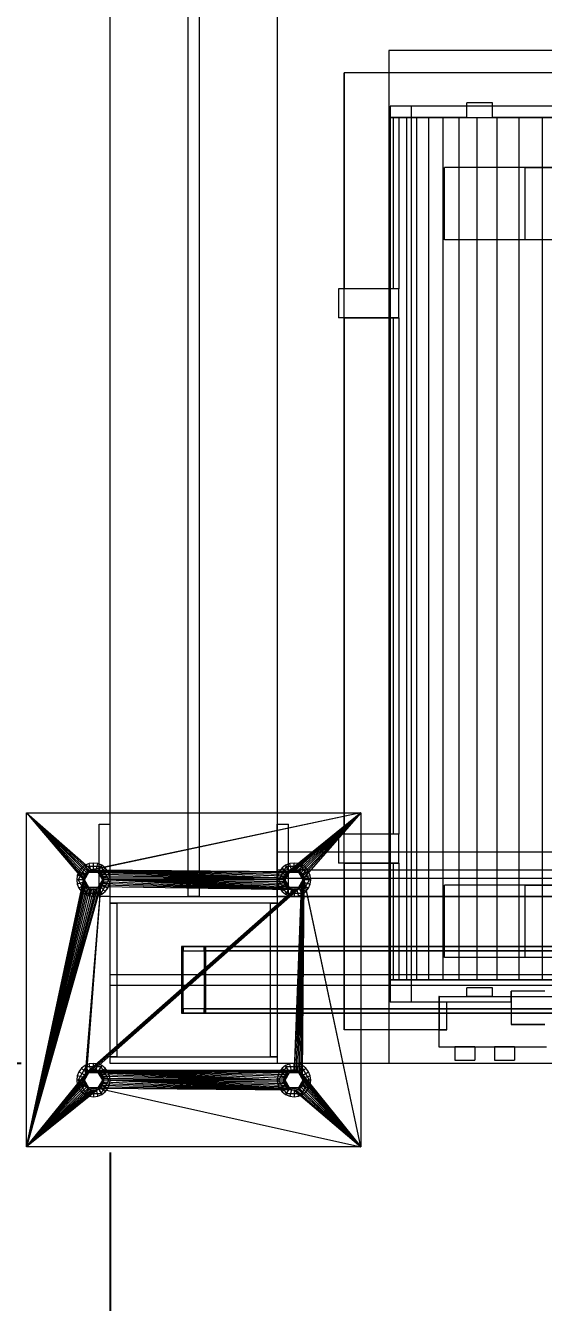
# Model space of a CAD drawing. Header units: millimetres. Extents: x -2500 to 58855, y -53268 to 6837.
# Drawn here: x 24552 to 25017, y -19695 to -18548 of the extents above; entities that cross this region are included whole.
import ezdxf

# ---------------------------------------------------------------- set-up
doc = ezdxf.new("R2010")
doc.units = ezdxf.units.MM
doc.layers.add('COTAS_O', color=1, linetype='Continuous', lineweight=0)
doc.layers.add('superior_briquetadora', color=7, linetype='Continuous', lineweight=0)
doc.dimstyles.new('R19_100', dxfattribs={"dimtxt": 250, "dimasz": 150, "dimexe": 150, "dimexo": 80, "dimgap": 100, "dimtad": 1, "dimtih": 1, "dimtoh": 1, "dimdsep": 46, "dimcen": 0.09, "dimadec": 0, "dimazin": 0, "dimtfac": 1, "dimtdec": 4, "dimtofl": 0, "dimtmove": 0, "dimatfit": 3, "dimfxl": 1, "dimtolj": 1, "dimtzin": 0, "dimarcsym": 0})

# ---------------------------------------------------------------- blocks, each defined once
blk = doc.blocks.new('*D33')
at = {"layer": 'COTAS_O', "color": 0, "lineweight": -2, "transparency": 16777216}
for p, q in [((24628.2, -19560), (24628.2, -20530)), ((26828.2, -19560), (26828.2, -20530)), ((24778.2, -20380), (26678.2, -20380))]:
    blk.add_line(p, q, dxfattribs=at)
at = {"layer": 'COTAS_O', "color": 0, "transparency": 16777216}
for points in [[(24778.2, -20355), (24778.2, -20405), (24628.2, -20380)], [(26678.2, -20355), (26678.2, -20405), (26828.2, -20380)]]:
    blk.add_solid(points, dxfattribs=at)
at = {"layer": 'Defpoints', "color": 0, "transparency": 16777216}
for p in [(24628.2, -19480), (26828.2, -19480), (26828.2, -20380)]:
    blk.add_point(p, dxfattribs=at)
blk = doc.blocks.new('*D34')
at = {"layer": 'COTAS_O', "color": 0, "lineweight": -2, "transparency": 16777216}
for p, q in [((24548.2, -17510), (23778.2, -17510)), ((23928.2, -19330), (23928.2, -17660)), ((24548.2, -19480), (23778.2, -19480))]:
    blk.add_line(p, q, dxfattribs=at)
at = {"layer": 'COTAS_O', "color": 0, "transparency": 16777216}
for points in [[(23903.2, -17660), (23953.2, -17660), (23928.2, -17510)], [(23903.2, -19330), (23953.2, -19330), (23928.2, -19480)]]:
    blk.add_solid(points, dxfattribs=at)
at = {"layer": 'Defpoints', "color": 0, "transparency": 16777216}
for p in [(23928.2, -17510), (24628.2, -17510), (24628.2, -19480)]:
    blk.add_point(p, dxfattribs=at)

msp = doc.modelspace()

# ---------------------------------------------------------------- linework, layer by layer
at = {"layer": 'superior_briquetadora'}
for p, q in [((24628.187, -19330), (24628.187, -17660)), ((24698.187, -19330), (24698.187, -17660)), ((24708.187, -17660), (24708.187, -19330)), ((24778.187, -17660), (24778.187, -19330)), ((24628.187, -19480), (24628.187, -18460)), ((24878.187, -18570), (24878.187, -19480)), ((25858.187, -18570), (24878.187, -18570)), ((25156.722, -18590), (24838.187, -18590)), ((24838.187, -18590), (24838.187, -18784)), ((24838.187, -19450), (24838.187, -18590)), ((25167.796, -18590), (24838.187, -18590)), ((25167.796, -18620), (24879.399, -18620)), ((24879.399, -18620), (24879.399, -19425)), ((24898.187, -18620), (24879.399, -18620)), ((24898.187, -18620), (24898.187, -19425)), ((25038.187, -18620), (24898.187, -18620)), ((24948.187, -18630), (24948.187, -18617)), ((24971.187, -18617), (24948.187, -18617)), ((24971.187, -18630), (24971.187, -18617)), ((24948.187, -18630), (24878.187, -18630)), ((24878.187, -18630), (24879.193, -18630)), ((24878.187, -18630), (24878.187, -18784)), ((24879.193, -18630), (24882.207, -18630)), ((24879.193, -18630), (24879.193, -18784)), ((24882.207, -18630), (24887.217, -18630)), ((24882.207, -18630), (24882.207, -18784)), ((24887.217, -18630), (24894.201, -18630)), ((24887.217, -18630), (24887.217, -18784)), ((24894.201, -18630), (24903.129, -18630)), ((24894.201, -18630), (24894.201, -19405)), ((24903.129, -18630), (24913.963, -18630)), ((24903.129, -18630), (24903.129, -19405)), ((24913.963, -18630), (24926.656, -18630)), ((24913.963, -18630), (24913.963, -19405)), ((24926.656, -18630), (24941.155, -18630)), ((24926.656, -18630), (24926.656, -19405)), ((24941.155, -18630), (24957.396, -18630)), ((24941.155, -18630), (24941.155, -19405)), ((24948.187, -18630), (24971.187, -18630)), ((24957.396, -18630), (24975.311, -18630)), ((24957.396, -18630), (24957.396, -19405)), ((25156.722, -18630), (24971.187, -18630)), ((24975.311, -18630), (24994.822, -18630)), ((24975.311, -18630), (24975.311, -19405)), ((24994.822, -18630), (25015.846, -18630)), ((24994.822, -18630), (24994.822, -19405)), ((25015.846, -18630), (25038.294, -18630)), ((25015.846, -18630), (25015.846, -19405)), ((24928.187, -18740), (24928.187, -18675)), ((25038.187, -18675), (24928.187, -18675)), ((25000.608, -18675), (24928.187, -18675)), ((25000.608, -18675), (25038.187, -18675)), ((25000.608, -18740), (25000.608, -18675)), ((25038.187, -18740), (24928.187, -18740)), ((25000.608, -18740), (24928.187, -18740)), ((25038.187, -18740), (25000.608, -18740)), ((24887.221, -18784), (24833.187, -18784)), ((24833.187, -18784), (24833.187, -18810)), ((24838.187, -18784), (24833.187, -18784)), ((24878.187, -18784), (24838.187, -18784)), ((24838.187, -18810), (24838.187, -18784)), ((24879.193, -18784), (24878.187, -18784)), ((24882.207, -18784), (24879.193, -18784)), ((24887.217, -18784), (24882.207, -18784)), ((24887.221, -18810), (24887.221, -18784)), ((24887.221, -18810), (24833.187, -18810)), ((24838.187, -18810), (24833.187, -18810)), ((24838.187, -18810), (24878.187, -18810)), ((24838.187, -18810), (24838.187, -19274)), ((24878.187, -18810), (24878.187, -19274)), ((24878.187, -18810), (24879.193, -18810)), ((24879.193, -18810), (24879.193, -19274)), ((24879.193, -18810), (24882.207, -18810)), ((24882.207, -18810), (24882.207, -19274)), ((24882.207, -18810), (24887.217, -18810)), ((24887.217, -18810), (24887.217, -19274)), ((24553.187, -19555), (24553.187, -19255)), ((24553.187, -19255), (24604.187, -19315)), ((24553.187, -19255), (24604.36, -19313.244)), ((24553.187, -19255), (24604.872, -19311.556)), ((24553.187, -19255), (24605.703, -19310)), ((24553.187, -19255), (24606.823, -19308.636)), ((24553.187, -19255), (24608.186, -19307.517)), ((24553.187, -19255), (24609.742, -19306.685)), ((24553.187, -19255), (24611.431, -19306.173)), ((24553.187, -19255), (24853.187, -19255)), ((24853.187, -19255), (24611.431, -19306.173)), ((24853.187, -19255), (24613.187, -19306)), ((24853.187, -19255), (24788.186, -19307.517)), ((24853.187, -19255), (24789.742, -19306.685)), ((24853.187, -19255), (24791.431, -19306.173)), ((24853.187, -19255), (24793.187, -19306)), ((24853.187, -19255), (24794.942, -19306.173)), ((24853.187, -19255), (24796.631, -19306.685)), ((24853.187, -19255), (24798.187, -19307.517)), ((24853.187, -19255), (24799.551, -19308.636)), ((24853.187, -19255), (24800.67, -19310)), ((24853.187, -19255), (24801.501, -19311.556)), ((24853.187, -19255), (24802.014, -19313.244)), ((24853.187, -19255), (24853.187, -19555)), ((24618.187, -19330), (24618.187, -19265)), ((24618.187, -19265), (24628.187, -19265)), ((24628.187, -19330), (24628.187, -19265)), ((24778.187, -19330), (24778.187, -19265)), ((24778.187, -19265), (24788.187, -19265)), ((24788.187, -19330), (24788.187, -19265)), ((24887.221, -19274), (24833.187, -19274)), ((24833.187, -19274), (24833.187, -19300)), ((24838.187, -19274), (24833.187, -19274)), ((24878.187, -19274), (24838.187, -19274)), ((24838.187, -19300), (24838.187, -19274)), ((24879.193, -19274), (24878.187, -19274)), ((24882.207, -19274), (24879.193, -19274)), ((24887.217, -19274), (24882.207, -19274)), ((24887.221, -19300), (24887.221, -19274)), ((24778.187, -19330), (24778.187, -19290)), ((24778.187, -19290), (26678.187, -19290)), ((24600.196, -19307.5), (24598.698, -19311.118)), ((24606.262, -19303.006), (24599.337, -19315)), ((24602.58, -19304.393), (24600.196, -19307.5)), ((24605.392, -19310.5), (24600.196, -19307.5)), ((24605.687, -19302.01), (24602.58, -19304.393)), ((24606.823, -19308.636), (24602.58, -19304.393)), ((24605.187, -19315), (24609.187, -19308.072)), ((24605.392, -19310.5), (24606.823, -19308.636)), ((24609.304, -19300.511), (24605.687, -19302.01)), ((24608.687, -19307.206), (24605.687, -19302.01)), ((24606.823, -19308.636), (24605.703, -19310)), ((24606.258, -19311), (24607.53, -19309.343)), ((24620.112, -19303.006), (24606.262, -19303.006)), ((24609.187, -19308.072), (24606.262, -19303.006)), ((24606.823, -19308.636), (24608.687, -19307.206)), ((24608.186, -19307.517), (24606.823, -19308.636)), ((24607.53, -19309.343), (24609.187, -19308.072)), ((24609.742, -19306.685), (24608.186, -19307.517)), ((24608.687, -19307.206), (24610.857, -19306.307)), ((24609.187, -19308.072), (24611.116, -19307.273)), ((24609.187, -19308.072), (24617.187, -19308.072)), ((24613.187, -19300), (24609.304, -19300.511)), ((24610.857, -19306.307), (24609.304, -19300.511)), ((24611.431, -19306.173), (24609.742, -19306.685)), ((24610.857, -19306.307), (24613.187, -19306)), ((24611.116, -19307.273), (24613.187, -19307)), ((24613.187, -19306), (24611.431, -19306.173)), ((24617.069, -19300.511), (24613.187, -19300)), ((24613.187, -19306), (24613.187, -19300)), ((24614.942, -19306.173), (24613.187, -19306)), ((24613.187, -19306), (24784.36, -19313.244)), ((24613.187, -19306), (24784.872, -19311.556)), ((24613.187, -19306), (24785.703, -19310)), ((24613.187, -19306), (24786.823, -19308.636)), ((24613.187, -19306), (24788.186, -19307.517)), ((24613.187, -19306), (24615.516, -19306.307)), ((24613.187, -19307), (24615.257, -19307.273)), ((24616.631, -19306.685), (24614.942, -19306.173)), ((24614.942, -19306.173), (24784.36, -19313.244)), ((24615.257, -19307.273), (24617.187, -19308.072)), ((24615.516, -19306.307), (24617.069, -19300.511)), ((24615.516, -19306.307), (24617.687, -19307.206)), ((24618.187, -19307.517), (24616.631, -19306.685)), ((24616.631, -19306.685), (24784.36, -19313.244)), ((24620.687, -19302.01), (24617.069, -19300.511)), ((24617.187, -19308.072), (24620.112, -19303.006)), ((24617.187, -19308.072), (24618.843, -19309.343)), ((24617.187, -19308.072), (24621.187, -19315)), ((24617.687, -19307.206), (24620.687, -19302.01)), ((24617.687, -19307.206), (24619.551, -19308.636)), ((24619.551, -19308.636), (24618.187, -19307.517)), ((24618.187, -19307.517), (24784.36, -19313.244)), ((24618.843, -19309.343), (24620.115, -19311)), ((24619.551, -19308.636), (24623.793, -19304.393)), ((24620.67, -19310), (24619.551, -19308.636)), ((24619.551, -19308.636), (24784.36, -19313.244)), ((24619.551, -19308.636), (24620.981, -19310.5)), ((24627.037, -19315), (24620.112, -19303.006)), ((24623.793, -19304.393), (24620.687, -19302.01)), ((24620.981, -19310.5), (24626.177, -19307.5)), ((24626.177, -19307.5), (24623.793, -19304.393)), ((24627.675, -19311.118), (24626.177, -19307.5)), ((24778.187, -19314), (24778.187, -19306)), ((24778.187, -19306), (26678.187, -19306)), ((24780.196, -19307.5), (24778.698, -19311.118)), ((24786.262, -19303.006), (24779.337, -19315)), ((24782.58, -19304.393), (24780.196, -19307.5)), ((24785.392, -19310.5), (24780.196, -19307.5)), ((24785.687, -19302.01), (24782.58, -19304.393)), ((24786.823, -19308.636), (24782.58, -19304.393)), ((24785.187, -19315), (24789.187, -19308.072)), ((24785.392, -19310.5), (24786.823, -19308.636)), ((24789.304, -19300.511), (24785.687, -19302.01)), ((24788.687, -19307.206), (24785.687, -19302.01)), ((24786.823, -19308.636), (24785.703, -19310)), ((24786.258, -19311), (24787.53, -19309.343)), ((24800.112, -19303.006), (24786.262, -19303.006)), ((24789.187, -19308.072), (24786.262, -19303.006)), ((24786.823, -19308.636), (24788.687, -19307.206)), ((24788.186, -19307.517), (24786.823, -19308.636)), ((24787.53, -19309.343), (24789.187, -19308.072)), ((24789.742, -19306.685), (24788.186, -19307.517)), ((24788.687, -19307.206), (24790.857, -19306.307)), ((24789.187, -19308.072), (24791.116, -19307.273)), ((24789.187, -19308.072), (24797.187, -19308.072)), ((24793.187, -19300), (24789.304, -19300.511)), ((24790.857, -19306.307), (24789.304, -19300.511)), ((24791.431, -19306.173), (24789.742, -19306.685)), ((24790.857, -19306.307), (24793.187, -19306)), ((24791.116, -19307.273), (24793.187, -19307)), ((24793.187, -19306), (24791.431, -19306.173)), ((24797.069, -19300.511), (24793.187, -19300)), ((24793.187, -19306), (24793.187, -19300)), ((24794.942, -19306.173), (24793.187, -19306)), ((24793.187, -19306), (24795.516, -19306.307)), ((24793.187, -19307), (24795.257, -19307.273)), ((24796.631, -19306.685), (24794.942, -19306.173)), ((24795.257, -19307.273), (24797.187, -19308.072)), ((24795.516, -19306.307), (24797.069, -19300.511)), ((24795.516, -19306.307), (24797.687, -19307.206)), ((24798.187, -19307.517), (24796.631, -19306.685)), ((24800.687, -19302.01), (24797.069, -19300.511)), ((24797.187, -19308.072), (24800.112, -19303.006)), ((24797.187, -19308.072), (24798.843, -19309.343)), ((24797.187, -19308.072), (24801.187, -19315)), ((24797.687, -19307.206), (24800.687, -19302.01)), ((24797.687, -19307.206), (24799.551, -19308.636)), ((24799.551, -19308.636), (24798.187, -19307.517)), ((24798.843, -19309.343), (24800.115, -19311)), ((24799.551, -19308.636), (24803.793, -19304.393)), ((24800.67, -19310), (24799.551, -19308.636)), ((24799.551, -19308.636), (24800.981, -19310.5)), ((24807.037, -19315), (24800.112, -19303.006)), ((24803.793, -19304.393), (24800.687, -19302.01)), ((24800.981, -19310.5), (24806.177, -19307.5)), ((24806.177, -19307.5), (24803.793, -19304.393)), ((24807.675, -19311.118), (24806.177, -19307.5)), ((24887.221, -19300), (24833.187, -19300)), ((24838.187, -19300), (24833.187, -19300)), ((24838.187, -19300), (24878.187, -19300)), ((24838.187, -19300), (24838.187, -19450)), ((24878.187, -19300), (24878.187, -19405)), ((24878.187, -19300), (24879.193, -19300)), ((24879.193, -19300), (24879.193, -19405)), ((24879.193, -19300), (24882.207, -19300)), ((24882.207, -19300), (24882.207, -19405)), ((24882.207, -19300), (24887.217, -19300)), ((24887.217, -19300), (24887.217, -19405)), ((24553.187, -19555), (24604.187, -19315)), ((24604.36, -19316.756), (24553.187, -19555)), ((24604.872, -19318.444), (24553.187, -19555)), ((24605.703, -19320), (24553.187, -19555)), ((24598.698, -19311.118), (24598.187, -19315)), ((24604.187, -19315), (24598.187, -19315)), ((24598.187, -19315), (24598.698, -19318.882)), ((24604.493, -19312.671), (24598.698, -19311.118)), ((24604.493, -19317.329), (24598.698, -19318.882)), ((24598.698, -19318.882), (24600.196, -19322.5)), ((24605.187, -19315), (24599.337, -19315)), ((24599.337, -19315), (24606.262, -19326.994)), ((24605.392, -19319.5), (24600.196, -19322.5)), ((24604.187, -19315), (24604.493, -19312.671)), ((24604.36, -19313.244), (24604.187, -19315)), ((24604.187, -19315), (24604.36, -19316.756)), ((24604.493, -19317.329), (24604.187, -19315)), ((24604.872, -19311.556), (24604.36, -19313.244)), ((24604.36, -19316.756), (24604.872, -19318.444)), ((24604.493, -19312.671), (24605.392, -19310.5)), ((24605.392, -19319.5), (24604.493, -19317.329)), ((24605.703, -19310), (24604.872, -19311.556)), ((24604.872, -19318.444), (24605.703, -19320)), ((24605.187, -19315), (24605.459, -19312.929)), ((24605.459, -19317.071), (24605.187, -19315)), ((24609.187, -19321.928), (24605.187, -19315)), ((24606.823, -19321.364), (24605.392, -19319.5)), ((24605.459, -19312.929), (24606.258, -19311)), ((24606.258, -19319), (24605.459, -19317.071)), ((24605.703, -19320), (24606.823, -19321.364)), ((24607.53, -19320.657), (24606.258, -19319)), ((24609.187, -19321.928), (24607.53, -19320.657)), ((24621.187, -19315), (24617.187, -19321.928)), ((24618.843, -19320.657), (24617.187, -19321.928)), ((24620.115, -19319), (24618.843, -19320.657)), ((24620.981, -19319.5), (24619.551, -19321.364)), ((24619.551, -19321.364), (24620.67, -19320)), ((24620.112, -19326.994), (24627.037, -19315)), ((24620.115, -19311), (24620.914, -19312.929)), ((24620.914, -19317.071), (24620.115, -19319)), ((24621.501, -19311.556), (24620.67, -19310)), ((24620.67, -19310), (24784.36, -19313.244)), ((24620.67, -19320), (24621.501, -19318.444)), ((24793.187, -19324), (24620.67, -19320)), ((24620.914, -19312.929), (24621.187, -19315)), ((24621.187, -19315), (24620.914, -19317.071)), ((24620.981, -19310.5), (24621.88, -19312.671)), ((24621.88, -19317.329), (24620.981, -19319.5)), ((24620.981, -19319.5), (24626.177, -19322.5)), ((24627.037, -19315), (24621.187, -19315)), ((24622.014, -19313.244), (24621.501, -19311.556)), ((24621.501, -19311.556), (24784.36, -19313.244)), ((24621.501, -19318.444), (24622.014, -19316.756)), ((24793.187, -19324), (24621.501, -19318.444)), ((24621.88, -19312.671), (24627.675, -19311.118)), ((24621.88, -19312.671), (24622.187, -19315)), ((24622.187, -19315), (24621.88, -19317.329)), ((24621.88, -19317.329), (24627.675, -19318.882)), ((24622.187, -19315), (24622.014, -19313.244)), ((24622.014, -19313.244), (24784.36, -19313.244)), ((24622.014, -19316.756), (24622.187, -19315)), ((24793.187, -19324), (24622.014, -19316.756)), ((24622.187, -19315), (24784.36, -19313.244)), ((24784.187, -19315), (24622.187, -19315)), ((24784.36, -19316.756), (24622.187, -19315)), ((24784.872, -19318.444), (24622.187, -19315)), ((24785.703, -19320), (24622.187, -19315)), ((24786.823, -19321.364), (24622.187, -19315)), ((24788.186, -19322.483), (24622.187, -19315)), ((24789.742, -19323.315), (24622.187, -19315)), ((24791.431, -19323.827), (24622.187, -19315)), ((24793.187, -19324), (24622.187, -19315)), ((24628.187, -19315), (24622.187, -19315)), ((24626.177, -19322.5), (24627.675, -19318.882)), ((24628.187, -19315), (24627.675, -19311.118)), ((24627.675, -19318.882), (24628.187, -19315)), ((24778.698, -19311.118), (24778.187, -19315)), ((26678.187, -19314), (24778.187, -19314)), ((24784.187, -19315), (24778.187, -19315)), ((24778.187, -19315), (24778.698, -19318.882)), ((24784.493, -19312.671), (24778.698, -19311.118)), ((24784.493, -19317.329), (24778.698, -19318.882)), ((24778.698, -19318.882), (24780.196, -19322.5)), ((24785.187, -19315), (24779.337, -19315)), ((24779.337, -19315), (24786.262, -19326.994)), ((24785.392, -19319.5), (24780.196, -19322.5)), ((24784.187, -19315), (24784.493, -19312.671)), ((24784.36, -19313.244), (24784.187, -19315)), ((24784.187, -19315), (24784.36, -19316.756)), ((24784.493, -19317.329), (24784.187, -19315)), ((24784.872, -19311.556), (24784.36, -19313.244)), ((24784.36, -19316.756), (24784.872, -19318.444)), ((24784.493, -19312.671), (24785.392, -19310.5)), ((24785.392, -19319.5), (24784.493, -19317.329)), ((24785.703, -19310), (24784.872, -19311.556)), ((24784.872, -19318.444), (24785.703, -19320)), ((24785.187, -19315), (24785.459, -19312.929)), ((24785.459, -19317.071), (24785.187, -19315)), ((24789.187, -19321.928), (24785.187, -19315)), ((24786.823, -19321.364), (24785.392, -19319.5)), ((24785.459, -19312.929), (24786.258, -19311)), ((24786.258, -19319), (24785.459, -19317.071)), ((24785.703, -19320), (24786.823, -19321.364)), ((24787.53, -19320.657), (24786.258, -19319)), ((24789.187, -19321.928), (24787.53, -19320.657)), ((24802.187, -19315), (24793.187, -19486)), ((24802.014, -19316.756), (24793.187, -19486)), ((24801.501, -19318.444), (24793.187, -19486)), ((24800.67, -19320), (24793.187, -19486)), ((24802.187, -19315), (24794.942, -19486.173)), ((24796.631, -19486.685), (24802.187, -19315)), ((24801.187, -19315), (24797.187, -19321.928)), ((24798.843, -19320.657), (24797.187, -19321.928)), ((24798.187, -19487.517), (24802.187, -19315)), ((24800.115, -19319), (24798.843, -19320.657)), ((24799.551, -19488.636), (24802.187, -19315)), ((24800.981, -19319.5), (24799.551, -19321.364)), ((24799.551, -19321.364), (24800.67, -19320)), ((24800.112, -19326.994), (24807.037, -19315)), ((24800.115, -19311), (24800.914, -19312.929)), ((24800.914, -19317.071), (24800.115, -19319)), ((24801.501, -19311.556), (24800.67, -19310)), ((24800.67, -19490), (24802.187, -19315)), ((24800.67, -19320), (24801.501, -19318.444)), ((24800.914, -19312.929), (24801.187, -19315)), ((24801.187, -19315), (24800.914, -19317.071)), ((24800.981, -19310.5), (24801.88, -19312.671)), ((24801.88, -19317.329), (24800.981, -19319.5)), ((24800.981, -19319.5), (24806.177, -19322.5)), ((24807.037, -19315), (24801.187, -19315)), ((24802.014, -19313.244), (24801.501, -19311.556)), ((24801.501, -19318.444), (24802.014, -19316.756)), ((24801.88, -19312.671), (24807.675, -19311.118)), ((24801.88, -19312.671), (24802.187, -19315)), ((24802.187, -19315), (24801.88, -19317.329)), ((24801.88, -19317.329), (24807.675, -19318.882)), ((24853.187, -19555), (24802.014, -19313.244)), ((24802.187, -19315), (24802.014, -19313.244)), ((24802.014, -19316.756), (24802.187, -19315)), ((24853.187, -19555), (24802.187, -19315)), ((24808.187, -19315), (24802.187, -19315)), ((24806.177, -19322.5), (24807.675, -19318.882)), ((24808.187, -19315), (24807.675, -19311.118)), ((24807.675, -19318.882), (24808.187, -19315)), ((24928.187, -19385), (24928.187, -19320)), ((25038.187, -19320), (24928.187, -19320)), ((25000.608, -19320), (24928.187, -19320)), ((25000.608, -19320), (25038.187, -19320)), ((25000.608, -19385), (25000.608, -19320)), ((24606.823, -19321.364), (24553.187, -19555)), ((24619.551, -19321.364), (24553.187, -19555)), ((24608.186, -19322.483), (24553.187, -19555)), ((24618.187, -19322.483), (24553.187, -19555)), ((24609.742, -19323.315), (24553.187, -19555)), ((24616.631, -19323.315), (24553.187, -19555)), ((24611.431, -19323.827), (24553.187, -19555)), ((24614.942, -19323.827), (24553.187, -19555)), ((24613.187, -19324), (24553.187, -19555)), ((24600.196, -19322.5), (24602.58, -19325.607)), ((24606.823, -19321.364), (24602.58, -19325.607)), ((24602.58, -19325.607), (24605.687, -19327.99)), ((24608.687, -19322.794), (24605.687, -19327.99)), ((24605.687, -19327.99), (24609.304, -19329.489)), ((24619.551, -19321.364), (24605.703, -19490)), ((24609.187, -19321.928), (24606.262, -19326.994)), ((24606.262, -19326.994), (24620.112, -19326.994)), ((24606.823, -19321.364), (24608.186, -19322.483)), ((24619.551, -19321.364), (24606.823, -19488.636)), ((24799.551, -19321.364), (24606.823, -19488.636)), ((24608.687, -19322.794), (24606.823, -19321.364)), ((24798.187, -19322.483), (24606.823, -19488.636)), ((24796.631, -19323.315), (24606.823, -19488.636)), ((24794.942, -19323.827), (24606.823, -19488.636)), ((24793.187, -19324), (24606.823, -19488.636)), ((24799.551, -19321.364), (24608.186, -19487.517)), ((24608.186, -19322.483), (24609.742, -19323.315)), ((24610.857, -19323.693), (24608.687, -19322.794)), ((24611.116, -19322.727), (24609.187, -19321.928)), ((24617.187, -19321.928), (24609.187, -19321.928)), ((24610.857, -19323.693), (24609.304, -19329.489)), ((24609.304, -19329.489), (24613.187, -19330)), ((24799.551, -19321.364), (24609.742, -19486.685)), ((24609.742, -19323.315), (24611.431, -19323.827)), ((24613.187, -19324), (24610.857, -19323.693)), ((24613.187, -19323), (24611.116, -19322.727)), ((24799.551, -19321.364), (24611.431, -19486.173)), ((24611.431, -19323.827), (24613.187, -19324)), ((24799.551, -19321.364), (24613.187, -19486)), ((24615.257, -19322.727), (24613.187, -19323)), ((24615.516, -19323.693), (24613.187, -19324)), ((24613.187, -19324), (24614.942, -19323.827)), ((24613.187, -19324), (24613.187, -19330)), ((24613.187, -19330), (24617.069, -19329.489)), ((24614.942, -19323.827), (24616.631, -19323.315)), ((24617.187, -19321.928), (24615.257, -19322.727)), ((24617.687, -19322.794), (24615.516, -19323.693)), ((24615.516, -19323.693), (24617.069, -19329.489)), ((24616.631, -19323.315), (24618.187, -19322.483)), ((24617.069, -19329.489), (24620.687, -19327.99)), ((24617.187, -19321.928), (24620.112, -19326.994)), ((24619.551, -19321.364), (24617.687, -19322.794)), ((24617.687, -19322.794), (24620.687, -19327.99)), ((24618.187, -19322.483), (24619.551, -19321.364)), ((24628.187, -19330), (24618.187, -19330)), ((24793.187, -19324), (24619.551, -19321.364)), ((24619.551, -19321.364), (24623.793, -19325.607)), ((24620.687, -19327.99), (24623.793, -19325.607)), ((24623.793, -19325.607), (24626.177, -19322.5)), ((24628.187, -19336), (24628.187, -19330)), ((24628.187, -19330), (24778.187, -19330)), ((24628.187, -19480), (24628.187, -19330)), ((24628.187, -19330), (26828.187, -19330)), ((24708.187, -19330), (24698.187, -19330)), ((24778.187, -19330), (24778.187, -19336)), ((26678.187, -19330), (24778.187, -19330)), ((24788.187, -19330), (24778.187, -19330)), ((24780.196, -19322.5), (24782.58, -19325.607)), ((24786.823, -19321.364), (24782.58, -19325.607)), ((24782.58, -19325.607), (24785.687, -19327.99)), ((24788.687, -19322.794), (24785.687, -19327.99)), ((24785.687, -19327.99), (24789.304, -19329.489)), ((24789.187, -19321.928), (24786.262, -19326.994)), ((24786.262, -19326.994), (24800.112, -19326.994)), ((24786.823, -19321.364), (24788.186, -19322.483)), ((24788.687, -19322.794), (24786.823, -19321.364)), ((24788.186, -19322.483), (24789.742, -19323.315)), ((24790.857, -19323.693), (24788.687, -19322.794)), ((24791.116, -19322.727), (24789.187, -19321.928)), ((24797.187, -19321.928), (24789.187, -19321.928)), ((24790.857, -19323.693), (24789.304, -19329.489)), ((24789.304, -19329.489), (24793.187, -19330)), ((24789.742, -19323.315), (24791.431, -19323.827)), ((24793.187, -19324), (24790.857, -19323.693)), ((24793.187, -19323), (24791.116, -19322.727)), ((24791.431, -19323.827), (24793.187, -19324)), ((24799.551, -19321.364), (24793.187, -19486)), ((24795.257, -19322.727), (24793.187, -19323)), ((24795.516, -19323.693), (24793.187, -19324)), ((24793.187, -19324), (24794.942, -19323.827)), ((24793.187, -19324), (24793.187, -19330)), ((24793.187, -19330), (24797.069, -19329.489)), ((24794.942, -19323.827), (24796.631, -19323.315)), ((24797.187, -19321.928), (24795.257, -19322.727)), ((24797.687, -19322.794), (24795.516, -19323.693)), ((24795.516, -19323.693), (24797.069, -19329.489)), ((24796.631, -19323.315), (24798.187, -19322.483)), ((24797.069, -19329.489), (24800.687, -19327.99)), ((24797.187, -19321.928), (24800.112, -19326.994)), ((24799.551, -19321.364), (24797.687, -19322.794)), ((24797.687, -19322.794), (24800.687, -19327.99)), ((24798.187, -19322.483), (24799.551, -19321.364)), ((24799.551, -19321.364), (24803.793, -19325.607)), ((24800.687, -19327.99), (24803.793, -19325.607)), ((24803.793, -19325.607), (24806.177, -19322.5)), ((24778.187, -19336), (24628.187, -19336)), ((24628.187, -19474), (24628.187, -19336)), ((24628.187, -19336), (24634.187, -19336)), ((24634.187, -19336), (24634.187, -19474)), ((24772.187, -19474), (24772.187, -19336)), ((24772.187, -19336), (24778.187, -19336)), ((24778.187, -19336), (24778.187, -19474)), ((26742.28, -19375), (24692.28, -19375)), ((24692.28, -19375), (24692.28, -19435)), ((24693.734, -19375), (24692.28, -19375)), ((24693.734, -19435), (24693.734, -19375)), ((24693.734, -19375), (26743.734, -19375)), ((24693.734, -19375), (24693.734, -19379)), ((24712.639, -19375), (24693.734, -19375)), ((26762.639, -19375), (24712.639, -19375)), ((24712.639, -19375), (24712.639, -19435)), ((24714.093, -19375), (24712.639, -19375)), ((24712.639, -19379), (24712.639, -19375)), ((24714.093, -19435), (24714.093, -19375)), ((24714.093, -19375), (26764.093, -19375)), ((24693.734, -19379), (26743.734, -19379)), ((24693.734, -19379), (24712.639, -19379)), ((26762.639, -19379), (24712.639, -19379)), ((25038.187, -19385), (24928.187, -19385)), ((25000.608, -19385), (24928.187, -19385)), ((25038.187, -19385), (25000.608, -19385)), ((24628.187, -19410), (24628.187, -19400)), ((24628.187, -19400), (26828.187, -19400)), ((26828.187, -19410), (24628.187, -19410)), ((25818.187, -19405), (24878.187, -19405)), ((24878.187, -19405), (24879.193, -19405)), ((24879.193, -19405), (24882.207, -19405)), ((24882.207, -19405), (24887.217, -19405)), ((24887.217, -19405), (24894.201, -19405)), ((24894.201, -19405), (24903.129, -19405)), ((24903.129, -19405), (24913.963, -19405)), ((24913.963, -19405), (24926.656, -19405)), ((24926.656, -19405), (24941.155, -19405)), ((24941.155, -19405), (24957.396, -19405)), ((24948.187, -19420), (24948.187, -19412)), ((24971.187, -19412), (24948.187, -19412)), ((24957.396, -19405), (24975.311, -19405)), ((24971.187, -19420), (24971.187, -19412)), ((24975.311, -19405), (24994.822, -19405)), ((24994.822, -19405), (25015.846, -19405)), ((25015.846, -19405), (25038.294, -19405)), ((24923.187, -19420), (24924.537, -19420)), ((24923.187, -19420), (24923.187, -19465)), ((24923.215, -19420), (24923.194, -19420)), ((24923.25, -19420), (24923.215, -19420)), ((24923.299, -19420), (24923.25, -19420)), ((24923.363, -19420), (24923.299, -19420)), ((24923.44, -19420), (24923.363, -19420)), ((24923.532, -19420), (24923.44, -19420)), ((24923.532, -19420), (24923.532, -19450)), ((24923.532, -19420), (24948.187, -19420)), ((24924.537, -19420), (24928.564, -19420)), ((24928.564, -19420), (24935.191, -19420)), ((24935.191, -19420), (24944.296, -19420)), ((24944.296, -19420), (24955.708, -19420)), ((24971.187, -19420), (24948.187, -19420)), ((24955.708, -19420), (24969.216, -19420)), ((24969.216, -19420), (24984.568, -19420)), ((24971.187, -19420), (25158.187, -19420)), ((24984.568, -19420), (25001.477, -19420)), ((24988.187, -19425), (24988.187, -19415)), ((24988.187, -19415), (24988.187, -19445)), ((25018.187, -19415), (24988.187, -19415)), ((25001.477, -19420), (25019.629, -19420)), ((24692.28, -19435), (26742.28, -19435)), ((24692.28, -19435), (24693.734, -19435)), ((26743.734, -19431), (24693.734, -19431)), ((24693.734, -19431), (24693.734, -19435)), ((24712.639, -19431), (24693.734, -19431)), ((26743.734, -19435), (24693.734, -19435)), ((24693.734, -19435), (24712.639, -19435)), ((24712.639, -19435), (24712.639, -19431)), ((24712.639, -19431), (26762.639, -19431)), ((24712.639, -19435), (26762.639, -19435)), ((24712.639, -19435), (24714.093, -19435)), ((26764.093, -19435), (24714.093, -19435)), ((24930.346, -19425), (24879.399, -19425)), ((24898.187, -19425), (24879.399, -19425)), ((24988.187, -19425), (24898.187, -19425)), ((24930.346, -19450), (24930.346, -19425)), ((24935.284, -19425), (24930.346, -19425)), ((24941.442, -19425), (24935.284, -19425)), ((24948.763, -19425), (24941.442, -19425)), ((24957.18, -19425), (24948.763, -19425)), ((24966.615, -19425), (24957.18, -19425)), ((24976.982, -19425), (24966.615, -19425)), ((24988.187, -19425), (24976.982, -19425)), ((24988.187, -19425), (24988.187, -19445)), ((25018.187, -19445), (24988.187, -19445)), ((24988.187, -19445), (24992.244, -19445)), ((24992.244, -19445), (24996.386, -19445)), ((24996.386, -19445), (25000.607, -19445)), ((25000.607, -19445), (25004.902, -19445)), ((25004.902, -19445), (25009.267, -19445)), ((25009.267, -19445), (25013.697, -19445)), ((25013.697, -19445), (25018.187, -19445)), ((24923.532, -19450), (24838.187, -19450)), ((24930.346, -19450), (24838.187, -19450)), ((24923.532, -19450), (24923.974, -19450)), ((24923.974, -19450), (24924.594, -19450)), ((24924.594, -19450), (24925.393, -19450)), ((24925.393, -19450), (24926.369, -19450)), ((24926.369, -19450), (24927.521, -19450)), ((24927.521, -19450), (24928.847, -19450)), ((24928.847, -19450), (24930.346, -19450)), ((24923.187, -19465), (24924.537, -19465)), ((24924.537, -19465), (24928.564, -19465)), ((24928.564, -19465), (24935.191, -19465)), ((24935.191, -19465), (24944.296, -19465)), ((24938.278, -19465), (24937.387, -19465)), ((24937.387, -19465), (24937.387, -19477)), ((24940.775, -19465), (24938.278, -19465)), ((24944.384, -19465), (24940.775, -19465)), ((24944.296, -19465), (24955.708, -19465)), ((24948.389, -19465), (24944.384, -19465)), ((24951.998, -19465), (24948.389, -19465)), ((24954.495, -19465), (24951.998, -19465)), ((24955.387, -19465), (24954.495, -19465)), ((24955.387, -19465), (24955.387, -19477)), ((24955.708, -19465), (24969.216, -19465)), ((24969.216, -19465), (24984.568, -19465)), ((24973.952, -19465), (24973.061, -19465)), ((24973.061, -19465), (24973.061, -19477)), ((24976.45, -19465), (24973.952, -19465)), ((24980.058, -19465), (24976.45, -19465)), ((24984.064, -19465), (24980.058, -19465)), ((24987.672, -19465), (24984.064, -19465)), ((24984.568, -19465), (25001.477, -19465)), ((24990.17, -19465), (24987.672, -19465)), ((24991.061, -19465), (24990.17, -19465)), ((24991.061, -19465), (24991.061, -19477)), ((25001.477, -19465), (25019.629, -19465)), ((24609.304, -19480.511), (24605.687, -19482.01)), ((24613.187, -19480), (24609.304, -19480.511)), ((24610.857, -19486.307), (24609.304, -19480.511)), ((24617.069, -19480.511), (24613.187, -19480)), ((24613.187, -19486), (24613.187, -19480)), ((24615.516, -19486.307), (24617.069, -19480.511)), ((24620.687, -19482.01), (24617.069, -19480.511)), ((24628.187, -19480), (24628.187, -19474)), ((24628.187, -19474), (24778.187, -19474)), ((24634.187, -19474), (24628.187, -19474)), ((24778.187, -19480), (24628.187, -19480)), ((26828.187, -19480), (24628.187, -19480)), ((24778.187, -19474), (24772.187, -19474)), ((24778.187, -19474), (24778.187, -19480)), ((24789.304, -19480.511), (24785.687, -19482.01)), ((24793.187, -19480), (24789.304, -19480.511)), ((24790.857, -19486.307), (24789.304, -19480.511)), ((24797.069, -19480.511), (24793.187, -19480)), ((24793.187, -19486), (24793.187, -19480)), ((24795.516, -19486.307), (24797.069, -19480.511)), ((24800.687, -19482.01), (24797.069, -19480.511)), ((25858.187, -19480), (24878.187, -19480)), ((24937.387, -19477), (24938.278, -19477)), ((24938.278, -19477), (24940.775, -19477)), ((24940.775, -19477), (24944.384, -19477)), ((24944.384, -19477), (24948.389, -19477)), ((24948.389, -19477), (24951.998, -19477)), ((24951.998, -19477), (24954.495, -19477)), ((24954.495, -19477), (24955.387, -19477)), ((24973.061, -19477), (24973.952, -19477)), ((24973.952, -19477), (24976.45, -19477)), ((24976.45, -19477), (24980.058, -19477)), ((24980.058, -19477), (24984.064, -19477)), ((24984.064, -19477), (24987.672, -19477)), ((24987.672, -19477), (24990.17, -19477)), ((24990.17, -19477), (24991.061, -19477)), ((24553.187, -19555), (24605.703, -19490)), ((24553.187, -19555), (24604.872, -19491.556)), ((24598.698, -19491.118), (24598.187, -19495)), ((24600.196, -19487.5), (24598.698, -19491.118)), ((24604.493, -19492.671), (24598.698, -19491.118)), ((24606.262, -19483.006), (24599.337, -19495)), ((24602.58, -19484.393), (24600.196, -19487.5)), ((24605.392, -19490.5), (24600.196, -19487.5)), ((24605.687, -19482.01), (24602.58, -19484.393)), ((24606.823, -19488.636), (24602.58, -19484.393)), ((24604.187, -19495), (24604.493, -19492.671)), ((24604.872, -19491.556), (24604.36, -19493.244)), ((24604.493, -19492.671), (24605.392, -19490.5)), ((24605.703, -19490), (24604.872, -19491.556)), ((24605.187, -19495), (24609.187, -19488.072)), ((24605.187, -19495), (24605.459, -19492.929)), ((24605.392, -19490.5), (24606.823, -19488.636)), ((24605.459, -19492.929), (24606.258, -19491)), ((24608.687, -19487.206), (24605.687, -19482.01)), ((24606.823, -19488.636), (24605.703, -19490)), ((24606.258, -19491), (24607.53, -19489.343)), ((24620.112, -19483.006), (24606.262, -19483.006)), ((24609.187, -19488.072), (24606.262, -19483.006)), ((24606.823, -19488.636), (24608.687, -19487.206)), ((24608.186, -19487.517), (24606.823, -19488.636)), ((24607.53, -19489.343), (24609.187, -19488.072)), ((24609.742, -19486.685), (24608.186, -19487.517)), ((24608.687, -19487.206), (24610.857, -19486.307)), ((24609.187, -19488.072), (24611.116, -19487.273)), ((24609.187, -19488.072), (24617.187, -19488.072)), ((24611.431, -19486.173), (24609.742, -19486.685)), ((24610.857, -19486.307), (24613.187, -19486)), ((24611.116, -19487.273), (24613.187, -19487)), ((24613.187, -19486), (24611.431, -19486.173)), ((24614.942, -19486.173), (24613.187, -19486)), ((24613.187, -19486), (24784.187, -19495)), ((24613.187, -19486), (24784.36, -19493.244)), ((24613.187, -19486), (24784.872, -19491.556)), ((24613.187, -19486), (24785.703, -19490)), ((24613.187, -19486), (24786.823, -19488.636)), ((24613.187, -19486), (24788.186, -19487.517)), ((24613.187, -19486), (24789.742, -19486.685)), ((24613.187, -19486), (24791.431, -19486.173)), ((24613.187, -19486), (24793.187, -19486)), ((24613.187, -19486), (24615.516, -19486.307)), ((24613.187, -19487), (24615.257, -19487.273)), ((24616.631, -19486.685), (24614.942, -19486.173)), ((24614.942, -19486.173), (24784.187, -19495)), ((24615.257, -19487.273), (24617.187, -19488.072)), ((24615.516, -19486.307), (24617.687, -19487.206)), ((24618.187, -19487.517), (24616.631, -19486.685)), ((24616.631, -19486.685), (24784.187, -19495)), ((24617.187, -19488.072), (24620.112, -19483.006)), ((24617.187, -19488.072), (24618.843, -19489.343)), ((24617.187, -19488.072), (24621.187, -19495)), ((24617.687, -19487.206), (24620.687, -19482.01)), ((24617.687, -19487.206), (24619.551, -19488.636)), ((24619.551, -19488.636), (24618.187, -19487.517)), ((24618.187, -19487.517), (24784.187, -19495)), ((24618.843, -19489.343), (24620.115, -19491)), ((24619.551, -19488.636), (24623.793, -19484.393)), ((24620.67, -19490), (24619.551, -19488.636)), ((24619.551, -19488.636), (24784.187, -19495)), ((24619.551, -19488.636), (24620.981, -19490.5)), ((24627.037, -19495), (24620.112, -19483.006)), ((24620.115, -19491), (24620.914, -19492.929)), ((24621.501, -19491.556), (24620.67, -19490)), ((24620.67, -19490), (24784.187, -19495)), ((24623.793, -19484.393), (24620.687, -19482.01)), ((24620.914, -19492.929), (24621.187, -19495)), ((24620.981, -19490.5), (24626.177, -19487.5)), ((24620.981, -19490.5), (24621.88, -19492.671)), ((24622.014, -19493.244), (24621.501, -19491.556)), ((24621.501, -19491.556), (24784.187, -19495)), ((24621.88, -19492.671), (24627.675, -19491.118)), ((24621.88, -19492.671), (24622.187, -19495)), ((24626.177, -19487.5), (24623.793, -19484.393)), ((24627.675, -19491.118), (24626.177, -19487.5)), ((24628.187, -19495), (24627.675, -19491.118)), ((24778.698, -19491.118), (24778.187, -19495)), ((24780.196, -19487.5), (24778.698, -19491.118)), ((24784.493, -19492.671), (24778.698, -19491.118)), ((24786.262, -19483.006), (24779.337, -19495)), ((24782.58, -19484.393), (24780.196, -19487.5)), ((24785.392, -19490.5), (24780.196, -19487.5)), ((24785.687, -19482.01), (24782.58, -19484.393)), ((24786.823, -19488.636), (24782.58, -19484.393)), ((24784.187, -19495), (24784.493, -19492.671)), ((24784.872, -19491.556), (24784.36, -19493.244)), ((24784.493, -19492.671), (24785.392, -19490.5)), ((24785.703, -19490), (24784.872, -19491.556)), ((24785.187, -19495), (24789.187, -19488.072)), ((24785.187, -19495), (24785.459, -19492.929)), ((24785.392, -19490.5), (24786.823, -19488.636)), ((24785.459, -19492.929), (24786.258, -19491)), ((24788.687, -19487.206), (24785.687, -19482.01)), ((24786.823, -19488.636), (24785.703, -19490)), ((24786.258, -19491), (24787.53, -19489.343)), ((24800.112, -19483.006), (24786.262, -19483.006)), ((24789.187, -19488.072), (24786.262, -19483.006)), ((24786.823, -19488.636), (24788.687, -19487.206)), ((24788.186, -19487.517), (24786.823, -19488.636)), ((24787.53, -19489.343), (24789.187, -19488.072)), ((24789.742, -19486.685), (24788.186, -19487.517)), ((24788.687, -19487.206), (24790.857, -19486.307)), ((24789.187, -19488.072), (24791.116, -19487.273)), ((24789.187, -19488.072), (24797.187, -19488.072)), ((24791.431, -19486.173), (24789.742, -19486.685)), ((24790.857, -19486.307), (24793.187, -19486)), ((24791.116, -19487.273), (24793.187, -19487)), ((24793.187, -19486), (24791.431, -19486.173)), ((24794.942, -19486.173), (24793.187, -19486)), ((24793.187, -19486), (24795.516, -19486.307)), ((24793.187, -19487), (24795.257, -19487.273)), ((24796.631, -19486.685), (24794.942, -19486.173)), ((24795.257, -19487.273), (24797.187, -19488.072)), ((24795.516, -19486.307), (24797.687, -19487.206)), ((24798.187, -19487.517), (24796.631, -19486.685)), ((24797.187, -19488.072), (24800.112, -19483.006)), ((24797.187, -19488.072), (24798.843, -19489.343)), ((24797.187, -19488.072), (24801.187, -19495)), ((24797.687, -19487.206), (24800.687, -19482.01)), ((24797.687, -19487.206), (24799.551, -19488.636)), ((24799.551, -19488.636), (24798.187, -19487.517)), ((24798.843, -19489.343), (24800.115, -19491)), ((24799.551, -19488.636), (24803.793, -19484.393)), ((24800.67, -19490), (24799.551, -19488.636)), ((24799.551, -19488.636), (24800.981, -19490.5)), ((24807.037, -19495), (24800.112, -19483.006)), ((24800.115, -19491), (24800.914, -19492.929)), ((24801.501, -19491.556), (24800.67, -19490)), ((24800.67, -19490), (24853.187, -19555)), ((24803.793, -19484.393), (24800.687, -19482.01)), ((24800.914, -19492.929), (24801.187, -19495)), ((24800.981, -19490.5), (24806.177, -19487.5)), ((24800.981, -19490.5), (24801.88, -19492.671)), ((24802.014, -19493.244), (24801.501, -19491.556)), ((24801.501, -19491.556), (24853.187, -19555)), ((24801.88, -19492.671), (24807.675, -19491.118)), ((24801.88, -19492.671), (24802.187, -19495)), ((24806.177, -19487.5), (24803.793, -19484.393)), ((24807.675, -19491.118), (24806.177, -19487.5)), ((24808.187, -19495), (24807.675, -19491.118)), ((24553.187, -19555), (24604.36, -19493.244)), ((24604.187, -19495), (24553.187, -19555)), ((24604.36, -19496.756), (24553.187, -19555)), ((24604.872, -19498.444), (24553.187, -19555)), ((24605.703, -19500), (24553.187, -19555)), ((24606.823, -19501.364), (24553.187, -19555)), ((24608.186, -19502.483), (24553.187, -19555)), ((24618.187, -19502.483), (24553.187, -19555)), ((24609.742, -19503.315), (24553.187, -19555)), ((24616.631, -19503.315), (24553.187, -19555)), ((24611.431, -19503.827), (24553.187, -19555)), ((24614.942, -19503.827), (24553.187, -19555)), ((24613.187, -19504), (24553.187, -19555)), ((24604.187, -19495), (24598.187, -19495)), ((24598.187, -19495), (24598.698, -19498.882)), ((24604.493, -19497.329), (24598.698, -19498.882)), ((24598.698, -19498.882), (24600.196, -19502.5)), ((24605.187, -19495), (24599.337, -19495)), ((24599.337, -19495), (24606.262, -19506.994)), ((24605.392, -19499.5), (24600.196, -19502.5)), ((24600.196, -19502.5), (24602.58, -19505.607)), ((24606.823, -19501.364), (24602.58, -19505.607)), ((24604.36, -19493.244), (24604.187, -19495)), ((24604.187, -19495), (24604.36, -19496.756)), ((24604.493, -19497.329), (24604.187, -19495)), ((24604.36, -19496.756), (24604.872, -19498.444)), ((24605.392, -19499.5), (24604.493, -19497.329)), ((24604.872, -19498.444), (24605.703, -19500)), ((24605.459, -19497.071), (24605.187, -19495)), ((24609.187, -19501.928), (24605.187, -19495)), ((24606.823, -19501.364), (24605.392, -19499.5)), ((24606.258, -19499), (24605.459, -19497.071)), ((24608.687, -19502.794), (24605.687, -19507.99)), ((24605.703, -19500), (24606.823, -19501.364)), ((24607.53, -19500.657), (24606.258, -19499)), ((24609.187, -19501.928), (24606.262, -19506.994)), ((24606.823, -19501.364), (24608.186, -19502.483)), ((24608.687, -19502.794), (24606.823, -19501.364)), ((24609.187, -19501.928), (24607.53, -19500.657)), ((24608.186, -19502.483), (24609.742, -19503.315)), ((24610.857, -19503.693), (24608.687, -19502.794)), ((24611.116, -19502.727), (24609.187, -19501.928)), ((24617.187, -19501.928), (24609.187, -19501.928)), ((24610.857, -19503.693), (24609.304, -19509.489)), ((24609.742, -19503.315), (24611.431, -19503.827)), ((24613.187, -19504), (24610.857, -19503.693)), ((24613.187, -19503), (24611.116, -19502.727)), ((24611.431, -19503.827), (24613.187, -19504)), ((24615.257, -19502.727), (24613.187, -19503)), ((24615.516, -19503.693), (24613.187, -19504)), ((24613.187, -19504), (24614.942, -19503.827)), ((24613.187, -19504), (24613.187, -19510)), ((24614.942, -19503.827), (24616.631, -19503.315)), ((24617.187, -19501.928), (24615.257, -19502.727)), ((24617.687, -19502.794), (24615.516, -19503.693)), ((24615.516, -19503.693), (24617.069, -19509.489)), ((24616.631, -19503.315), (24618.187, -19502.483)), ((24621.187, -19495), (24617.187, -19501.928)), ((24618.843, -19500.657), (24617.187, -19501.928)), ((24617.187, -19501.928), (24620.112, -19506.994)), ((24619.551, -19501.364), (24617.687, -19502.794)), ((24617.687, -19502.794), (24620.687, -19507.99)), ((24618.187, -19502.483), (24619.551, -19501.364)), ((24618.187, -19502.483), (24853.187, -19555)), ((24793.187, -19504), (24618.187, -19502.483)), ((24620.115, -19499), (24618.843, -19500.657)), ((24620.981, -19499.5), (24619.551, -19501.364)), ((24619.551, -19501.364), (24620.67, -19500)), ((24793.187, -19504), (24619.551, -19501.364)), ((24619.551, -19501.364), (24623.793, -19505.607)), ((24620.112, -19506.994), (24627.037, -19495)), ((24620.914, -19497.071), (24620.115, -19499)), ((24620.67, -19500), (24621.501, -19498.444)), ((24793.187, -19504), (24620.67, -19500)), ((24621.187, -19495), (24620.914, -19497.071)), ((24621.88, -19497.329), (24620.981, -19499.5)), ((24620.981, -19499.5), (24626.177, -19502.5)), ((24627.037, -19495), (24621.187, -19495)), ((24621.501, -19498.444), (24622.014, -19496.756)), ((24793.187, -19504), (24621.501, -19498.444)), ((24622.187, -19495), (24621.88, -19497.329)), ((24621.88, -19497.329), (24627.675, -19498.882)), ((24622.187, -19495), (24622.014, -19493.244)), ((24622.014, -19493.244), (24784.187, -19495)), ((24622.014, -19496.756), (24622.187, -19495)), ((24793.187, -19504), (24622.014, -19496.756)), ((24784.187, -19495), (24622.187, -19495)), ((24784.36, -19496.756), (24622.187, -19495)), ((24784.872, -19498.444), (24622.187, -19495)), ((24785.703, -19500), (24622.187, -19495)), ((24786.823, -19501.364), (24622.187, -19495)), ((24788.186, -19502.483), (24622.187, -19495)), ((24789.742, -19503.315), (24622.187, -19495)), ((24791.431, -19503.827), (24622.187, -19495)), ((24793.187, -19504), (24622.187, -19495)), ((24628.187, -19495), (24622.187, -19495)), ((24623.793, -19505.607), (24626.177, -19502.5)), ((24626.177, -19502.5), (24627.675, -19498.882)), ((24627.675, -19498.882), (24628.187, -19495)), ((24784.187, -19495), (24778.187, -19495)), ((24778.187, -19495), (24778.698, -19498.882)), ((24784.493, -19497.329), (24778.698, -19498.882)), ((24778.698, -19498.882), (24780.196, -19502.5)), ((24785.187, -19495), (24779.337, -19495)), ((24779.337, -19495), (24786.262, -19506.994)), ((24785.392, -19499.5), (24780.196, -19502.5)), ((24780.196, -19502.5), (24782.58, -19505.607)), ((24786.823, -19501.364), (24782.58, -19505.607)), ((24784.36, -19493.244), (24784.187, -19495)), ((24784.187, -19495), (24784.36, -19496.756)), ((24784.493, -19497.329), (24784.187, -19495)), ((24784.36, -19496.756), (24784.872, -19498.444)), ((24785.392, -19499.5), (24784.493, -19497.329)), ((24784.872, -19498.444), (24785.703, -19500)), ((24785.459, -19497.071), (24785.187, -19495)), ((24789.187, -19501.928), (24785.187, -19495)), ((24786.823, -19501.364), (24785.392, -19499.5)), ((24786.258, -19499), (24785.459, -19497.071)), ((24788.687, -19502.794), (24785.687, -19507.99)), ((24785.703, -19500), (24786.823, -19501.364)), ((24787.53, -19500.657), (24786.258, -19499)), ((24789.187, -19501.928), (24786.262, -19506.994)), ((24786.823, -19501.364), (24788.186, -19502.483)), ((24788.687, -19502.794), (24786.823, -19501.364)), ((24789.187, -19501.928), (24787.53, -19500.657)), ((24788.186, -19502.483), (24789.742, -19503.315)), ((24790.857, -19503.693), (24788.687, -19502.794)), ((24791.116, -19502.727), (24789.187, -19501.928)), ((24797.187, -19501.928), (24789.187, -19501.928)), ((24790.857, -19503.693), (24789.304, -19509.489)), ((24789.742, -19503.315), (24791.431, -19503.827)), ((24793.187, -19504), (24790.857, -19503.693)), ((24793.187, -19503), (24791.116, -19502.727)), ((24791.431, -19503.827), (24793.187, -19504)), ((24795.257, -19502.727), (24793.187, -19503)), ((24795.516, -19503.693), (24793.187, -19504)), ((24793.187, -19504), (24794.942, -19503.827)), ((24793.187, -19504), (24853.187, -19555)), ((24793.187, -19504), (24793.187, -19510)), ((24794.942, -19503.827), (24796.631, -19503.315)), ((24794.942, -19503.827), (24853.187, -19555)), ((24797.187, -19501.928), (24795.257, -19502.727)), ((24797.687, -19502.794), (24795.516, -19503.693)), ((24795.516, -19503.693), (24797.069, -19509.489)), ((24796.631, -19503.315), (24798.187, -19502.483)), ((24796.631, -19503.315), (24853.187, -19555)), ((24801.187, -19495), (24797.187, -19501.928)), ((24798.843, -19500.657), (24797.187, -19501.928)), ((24797.187, -19501.928), (24800.112, -19506.994)), ((24799.551, -19501.364), (24797.687, -19502.794)), ((24797.687, -19502.794), (24800.687, -19507.99)), ((24798.187, -19502.483), (24799.551, -19501.364)), ((24798.187, -19502.483), (24853.187, -19555)), ((24800.115, -19499), (24798.843, -19500.657)), ((24800.981, -19499.5), (24799.551, -19501.364)), ((24799.551, -19501.364), (24800.67, -19500)), ((24799.551, -19501.364), (24853.187, -19555)), ((24799.551, -19501.364), (24803.793, -19505.607)), ((24800.112, -19506.994), (24807.037, -19495)), ((24800.914, -19497.071), (24800.115, -19499)), ((24800.67, -19500), (24801.501, -19498.444)), ((24800.67, -19500), (24853.187, -19555)), ((24801.187, -19495), (24800.914, -19497.071)), ((24801.88, -19497.329), (24800.981, -19499.5)), ((24800.981, -19499.5), (24806.177, -19502.5)), ((24807.037, -19495), (24801.187, -19495)), ((24801.501, -19498.444), (24802.014, -19496.756)), ((24801.501, -19498.444), (24853.187, -19555)), ((24802.187, -19495), (24801.88, -19497.329)), ((24801.88, -19497.329), (24807.675, -19498.882)), ((24802.187, -19495), (24802.014, -19493.244)), ((24802.014, -19493.244), (24853.187, -19555)), ((24802.014, -19496.756), (24802.187, -19495)), ((24802.014, -19496.756), (24853.187, -19555)), ((24802.187, -19495), (24853.187, -19555)), ((24808.187, -19495), (24802.187, -19495)), ((24803.793, -19505.607), (24806.177, -19502.5)), ((24806.177, -19502.5), (24807.675, -19498.882)), ((24807.675, -19498.882), (24808.187, -19495)), ((24602.58, -19505.607), (24605.687, -19507.99)), ((24605.687, -19507.99), (24609.304, -19509.489)), ((24606.262, -19506.994), (24620.112, -19506.994)), ((24609.304, -19509.489), (24613.187, -19510)), ((24613.187, -19510), (24617.069, -19509.489)), ((24617.069, -19509.489), (24620.687, -19507.99)), ((24620.687, -19507.99), (24623.793, -19505.607)), ((24782.58, -19505.607), (24785.687, -19507.99)), ((24785.687, -19507.99), (24789.304, -19509.489)), ((24786.262, -19506.994), (24800.112, -19506.994)), ((24789.304, -19509.489), (24793.187, -19510)), ((24793.187, -19510), (24797.069, -19509.489)), ((24797.069, -19509.489), (24800.687, -19507.99)), ((24800.687, -19507.99), (24803.793, -19505.607)), ((24853.187, -19555), (24553.187, -19555))]:
    msp.add_line(p, q, dxfattribs=at)

# ---------------------------------------------------------------- dimensions: what is measured, and where the dimension line sits
at = {"layer": 'COTAS_O'}
for p2, distance, picture, middle in [((24628.187, -17510), 700, '*D34', (23928.187, -18495)), ((26828.187, -19480), -900, '*D33', (25728.187, -20380))]:
    dim = msp.add_aligned_dim(p1=(24628.187, -19480), p2=p2, distance=distance, text='<> O', dimstyle='R19_100', dxfattribs=at)
    dim.commit()
    dim.dimension.update_dxf_attribs({"geometry": picture, "text_midpoint": middle})

doc.saveas('drawing.dxf')
